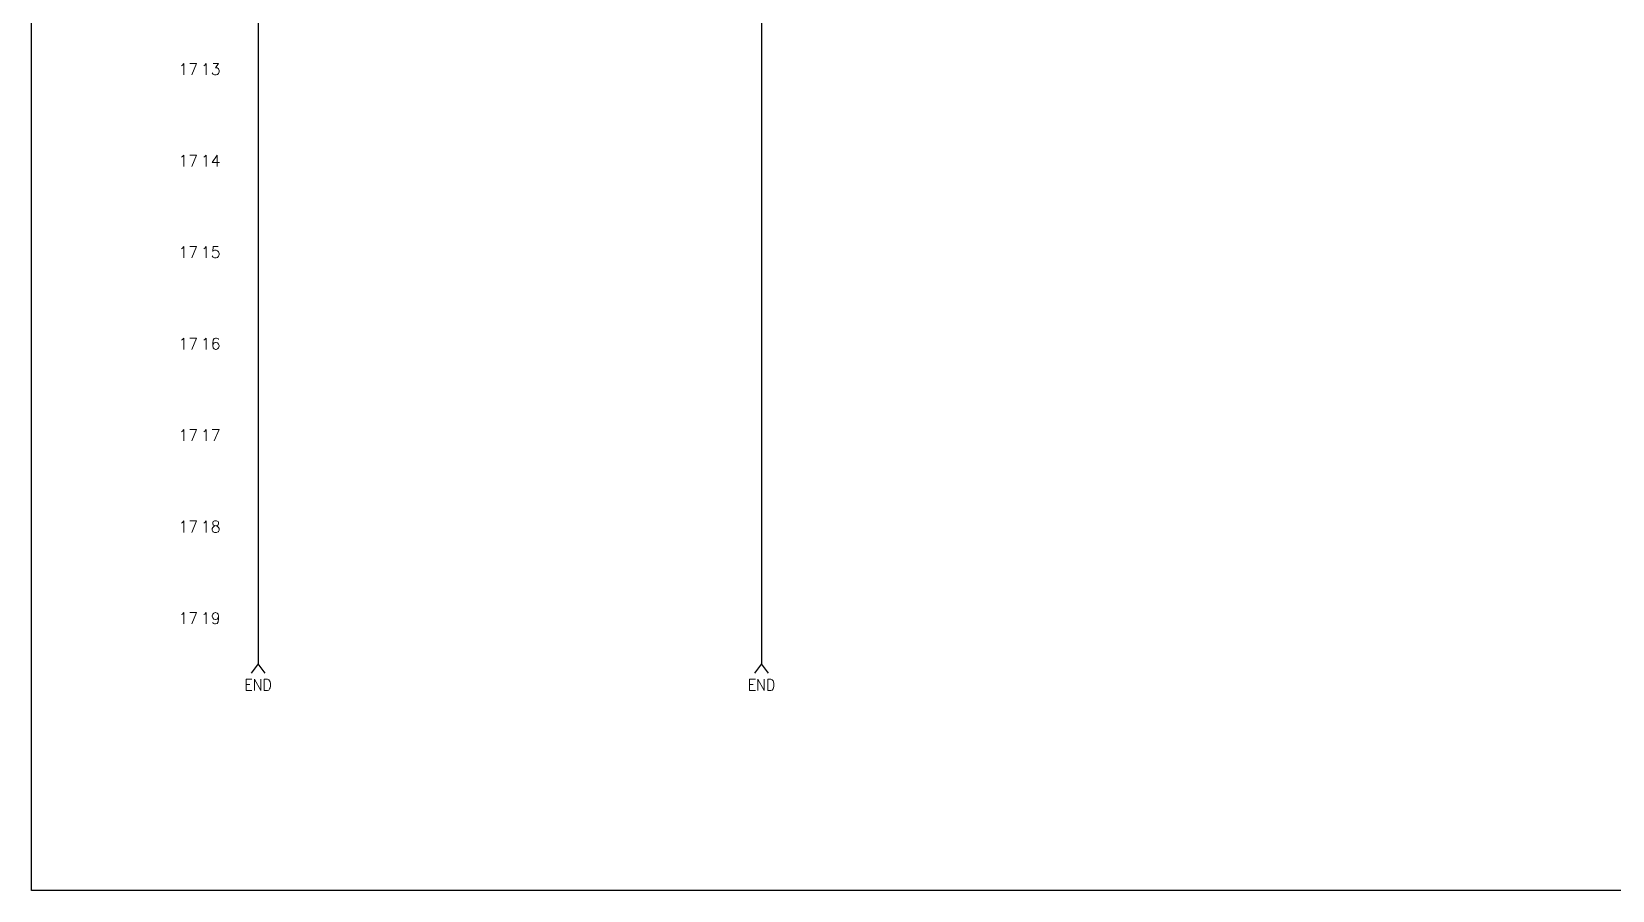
# Model space of a CAD drawing. Header units: inches. Extents: x 0 to 33.9, y 0 to 22.6.
# Drawn here: x 0.02 to 17.3, y 0.02 to 9.41 of the extents above; entities that cross this region are included whole.
import ezdxf
from ezdxf.enums import TextEntityAlignment as Align

# ---------------------------------------------------------------- set-up
doc = ezdxf.new("R2010")
doc.units = ezdxf.units.IN
doc.header["$MEASUREMENT"] = 0
for name, color, linetype in [('DESC', 150, 'Continuous'), ('SYMS', 7, 'Continuous'), ('WIRES', 7, 'Continuous')]:
    doc.layers.add(name, color=color, linetype=linetype)
doc.layers.add('VIEWPORTS', color=10, linetype='Continuous', plot=False)
doc.styles.add('WD', font='romans.shx')

# ---------------------------------------------------------------- blocks, each defined once
blk = doc.blocks.new('HA1X4Y')
for p, q in [((0, 0), (-0.075, -0.1)), ((0.075, -0.1), (0, 0))]:
    blk.add_line(p, q)
at = {"style": 'WD', "flags": 1}
blk.add_attdef('X2TERM01', (0, 0), '', height=0.01, dxfattribs=at)
at = {"style": 'WD', "width": 0.9}
blk.add_attdef('DESC1', text='', height=0.125, dxfattribs=at).set_placement((0, -0.2906), align=Align.CENTER)
blk.add_attdef('DESC2', text='', height=0.125, dxfattribs=at).set_placement((0, -0.3406), align=Align.TOP_CENTER)

msp = doc.modelspace()

# ---------------------------------------------------------------- linework, layer by layer
at = {"layer": 'VIEWPORTS'}
msp.add_lwpolyline([(0.025, 22.562), (33.888, 22.562), (33.888, 0.025), (0.025, 0.025)], close=True, dxfattribs=at)
at = {"layer": 'WIRES'}
for p, q in [((2.5, 21.5), (2.5, 2.5)), ((8, 21.5), (8, 2.5))]:
    msp.add_line(p, q, dxfattribs=at)

# ---------------------------------------------------------------- block references
at = {"layer": 'SYMS'}
ref = msp.add_blockref('HA1X4Y', (2.5, 2.5), dxfattribs=at)
ref.add_attrib('DESC1', 'END', dxfattribs={"layer": 'DESC', "height": 0.125, "style": 'WD', "width": 0.9}).set_placement((2.5, 2.209), align=Align.CENTER)
ref = msp.add_blockref('HA1X4Y', (8, 2.5), dxfattribs=at)
ref.add_attrib('DESC1', 'END', dxfattribs={"layer": 'DESC', "height": 0.125, "style": 'WD', "width": 0.9}).set_placement((8, 2.209), align=Align.CENTER)

# ---------------------------------------------------------------- texts
at = {"style": 'WD'}
for p in [(1.844, 9), (1.844, 8), (1.844, 7), (1.844, 6), (1.844, 5), (1.844, 4), (1.844, 3)]:
    msp.add_text('17', height=0.125, dxfattribs=at).set_placement(p, align=Align.MIDDLE_RIGHT)
for s, p in [('13', (1.875, 9)), ('14', (1.875, 8)), ('15', (1.875, 7)), ('16', (1.875, 6)), ('17', (1.875, 5)), ('18', (1.875, 4)), ('19', (1.875, 3))]:
    msp.add_text(s, height=0.125, dxfattribs=at).set_placement(p, align=Align.MIDDLE_LEFT)

doc.saveas('drawing.dxf')
